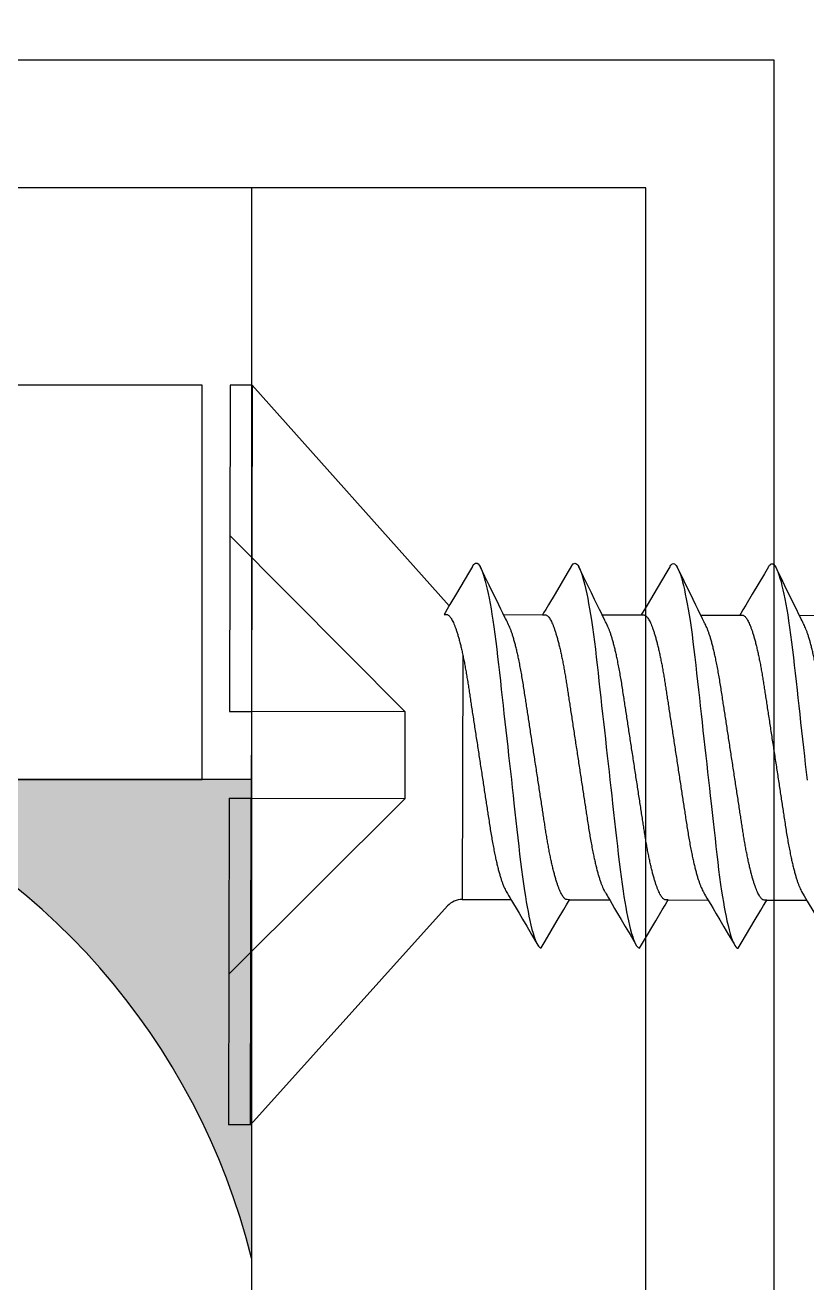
# Model space of a CAD drawing. Header units: millimetres. Extents: x -74375.7 to -74322.5, y 4275.7 to 4361.
# Drawn here: x -74343.33 to -74335.4, y 4287.9 to 4300.66 of the extents above; entities that cross this region are included whole.
import ezdxf

# ---------------------------------------------------------------- set-up
doc = ezdxf.new("R2010")
doc.units = ezdxf.units.MM
doc.layers.add('ART_VIDA', color=65, linetype='Continuous')
doc.layers.add('SAIT_KOMPOZE_LAYER', color=3, linetype='SAİT KOMPOZE')
doc.layers.add('KOMP-', color=64, linetype='Continuous', lineweight=25)
doc.layers.add('KOMPOZIT', color=117, linetype='Continuous', true_color=0x567b60)
doc.styles.get("Standard").update_dxf_attribs({"font": 'arial.ttf'})
doc.linetypes.add('SAİT KOMPOZE', pattern='A,1,-0.2,["|",Standard,S=0.2,R=0,X=-0.1,Y=-0.1],-0.2', length=1.399999999999999)

# ---------------------------------------------------------------- blocks, each defined once
blk = doc.blocks.new('*U6')
at = {"layer": 'ART_VIDA'}
for p, q in [((-1.137e-13, 3.75), (1.137e-13, 0.4400588060871656)), ((0.2228571428573787, 3.750000000000055), (1.137e-13, 3.750000000000055)), ((0.2228571428574924, 3.750000000000113), (0.2228571428577197, 0.4400588060872225)), ((2.226499222543451, 1.516234061189493), (0.2228571428573787, 3.750000000000055)), ((1.782857142857323, 0.4400588060871656), (1.137e-13, 2.222915948944375)), ((2.777936012111922, 1.428268832699075), (3.174222450042747, 1.428268832699075)), ((3.777936012111922, 1.428268832699075), (4.174222450042748, 1.428268832699075)), ((4.777936012111921, 1.428268832699075), (5.174222450042748, 1.428268832699075)), ((5.777936012111922, 1.428268832699075), (6.174222450042747, 1.428268832699075)), ((2.365237361205913, 1.01899225493281), (2.365237361205913, -1.461087535318141)), ((0, 0.4400588060871656), (0.2228571428574924, 0.4400588060872225)), ((0.2228571428573787, 0.4400588060871087), (0.2228571428574924, -0.440058806087052)), ((1.782857142857323, 0.4400588060871656), (0.2228571428577197, 0.4400588060871656)), ((1.782857142857323, -0.4400588060871656), (1.782857142857323, 0.4400588060871656)), ((2.274e-13, -0.4400588060871656), (2.274e-13, -3.749999999999943)), ((0, -0.4400588060871656), (0.2228571428574924, -0.440058806087052)), ((1.782857142857323, -0.4400588060871656), (1.137e-13, -2.222915948944319)), ((0.2228571428574924, -0.440058806087052), (1.782857142857323, -0.4400588060871656)), ((0.2228571428573787, -3.749999999999943), (0.2228571428577197, -0.440058806086995)), ((2.216355126645566, -1.527543234682241), (0.2228571428573787, -3.75)), ((2.365237361205913, -1.461087535318141), (2.859411065802191, -1.461087535318028)), ((3.454538218604283, -1.461087535318028), (3.859411065802191, -1.461087535318028)), ((4.454538218604284, -1.461087535318028), (4.859411065802191, -1.461087535318028)), ((5.454538218604284, -1.461087535318028), (5.859411065802191, -1.461087535318028)), ((0.2228571428573787, -3.75), (1.137e-13, -3.75))]:
    blk.add_line(p, q, dxfattribs=at)
at = {"layer": 'ART_VIDA', "flags": 128}
for points in [[(2.463021902897252, 1.917181295718306), (2.423078495985009, 1.849204531006478), (2.30028714286061, 1.64086024119109), (2.233921543736641, 1.528740331647155), (2.206048906740079, 1.481776217918138), (2.184656550111752, 1.445786850570981), (2.174222450042748, 1.428268832699075)], [(2.462997717824236, 1.916759156263026), (2.466233900451015, 1.922438251123196), (2.475036827280745, 1.934622031288938), (2.483610215781823, 1.943226640520435), (2.491936476809883, 1.948323314850823), (2.5, 1.950000000000101), (2.509216711441808, 1.9478165276401), (2.518772233769253, 1.941168710675582), (2.528643041502504, 1.929931446319983), (2.538801651603989, 1.914007774417143), (2.549218162529085, 1.893332834998431), (2.559667213370403, 1.868370761600829), (2.570298751580594, 1.838797804042825), (2.581076939278431, 1.804650569730426), (2.591963520076205, 1.765999964900287), (2.60174374371786, 1.727770180339574), (2.611551010668562, 1.686131070016243), (2.621356298840622, 1.641200371262698), (2.631131465603401, 1.593114839673319), (2.640847488869666, 1.542029259715035), (2.650477105466279, 1.488114575880841), (2.659992832355555, 1.431556023843369), (2.669369165278908, 1.372551261607725), (2.679859990337262, 1.302544929545774), (2.690103248193963, 1.229948486101647), (2.70006749825461, 1.155091727724823), (2.709725037617316, 1.078308738218709), (2.719050801751791, 0.9999345907759218), (2.728026541921052, 0.9212779177080959), (2.737300198216416, 0.8397865891908509), (2.746886501545873, 0.7555504197904952), (2.756760387379245, 0.6687852063172386), (2.76579724982389, 0.5893761576160728), (2.775020117466168, 0.5083333522700855), (2.784405464825794, 0.4258606869342998), (2.793929106829749, 0.3421752776046674), (2.803564879626719, 0.2575054533562593), (2.813285080314699, 0.1720889424632332), (2.823062885449188, 0.086170550081647), (2.832869272942843, 8.314487e-10), (2.842188441148095, -0.0818920097597698), (2.851483424280671, -0.1635675639478791), (2.860729157809828, -0.2448121085301977), (2.869901896391637, -0.3254148829635142), (2.878978334410361, -0.4051706576653375), (2.887935605978555, -0.4838815272830175), (2.898310562550705, -0.5750497432212001), (2.908457739708751, -0.6642132364751206), (2.918345916721591, -0.7511034428027302), (2.927947830416541, -0.8354765326956795), (2.937424421460491, -0.9187515653100604), (2.946587486012958, -0.9990701926189443), (2.95593039956293, -1.077629685666352), (2.96560662739091, -1.154593953287586), (2.975591104967064, -1.229625833579063), (2.985855689661093, -1.302388934162251), (2.996369160742233, -1.37255125994494), (3.005275863521432, -1.428679757412339), (3.014310087594481, -1.482608182765203), (3.023448967074158, -1.534166141171283), (3.032670075801888, -1.58319335155619), (3.041949228704878, -1.629540635992326), (3.051262240709775, -1.673072118342928), (3.062248420035188, -1.720597325764686), (3.073206896458941, -1.763870907291618), (3.084098094406953, -1.802752809365074), (3.094882878033899, -1.837136177935349), (3.104391129537019, -1.863973913673419), (3.113758228159667, -1.887138156692741), (3.122959549100642, -1.906621651471424), (3.131972666200908, -1.922438249460411), (3.140775153302001, -1.934622029626041), (3.149348541802963, -1.943226638857652), (3.157674802831023, -1.948323313188041), (3.165738545885459, -1.949999999999988), (3.165738545885459, -1.949999999999988)], [(3.463021902897252, 1.917181295718306), (3.423078495985008, 1.849204531006478), (3.30028714286061, 1.64086024119109), (3.233921543736641, 1.528740331647155), (3.206048906740078, 1.481776217918138), (3.184656550111752, 1.445786850570981), (3.174222450042747, 1.428268832699075)], [(3.462997717824236, 1.916759156263026), (3.466233900451015, 1.922438251123196), (3.475036827280745, 1.934622031288938), (3.483610215781823, 1.943226640520435), (3.491936476809883, 1.948323314850823), (3.5, 1.950000000000101), (3.509216711441808, 1.9478165276401), (3.518772233769253, 1.941168710675582), (3.528643041502504, 1.929931446319983), (3.538801651603988, 1.914007774417143), (3.549218162529086, 1.893332834998431), (3.559667213370403, 1.868370761600829), (3.570298751580593, 1.838797804042825), (3.581076939278431, 1.804650569730426), (3.591963520076205, 1.765999964900287), (3.60174374371786, 1.727770180339574), (3.611551010668563, 1.686131070016243), (3.621356298840622, 1.641200371262698), (3.631131465603401, 1.593114839673319), (3.640847488869666, 1.542029259715035), (3.650477105466278, 1.488114575880841), (3.659992832355555, 1.431556023843369), (3.669369165278907, 1.372551261607725), (3.679859990337263, 1.302544929545774), (3.690103248193963, 1.229948486101647), (3.700067498254611, 1.155091727724823), (3.709725037617316, 1.078308738218709), (3.719050801751791, 0.9999345907759218), (3.728026541921052, 0.9212779177080959), (3.737300198216416, 0.8397865891908509), (3.746886501545873, 0.7555504197904952), (3.756760387379245, 0.6687852063172386), (3.76579724982389, 0.5893761576160728), (3.775020117466168, 0.5083333522700855), (3.784405464825794, 0.4258606869342998), (3.793929106829749, 0.3421752776046674), (3.803564879626718, 0.2575054533562593), (3.813285080314699, 0.1720889424632332), (3.823062885449188, 0.086170550081647), (3.832869272942843, 8.314487e-10), (3.842188441148095, -0.0818920097597698), (3.851483424280671, -0.1635675639478791), (3.860729157809828, -0.2448121085301977), (3.869901896391637, -0.3254148829635142), (3.878978334410361, -0.4051706576653375), (3.887935605978555, -0.4838815272830175), (3.898310562550705, -0.5750497432212001), (3.908457739708751, -0.6642132364751206), (3.918345916721591, -0.7511034428027302), (3.927947830416541, -0.8354765326956795), (3.937424421460491, -0.9187515653100604), (3.946587486012958, -0.9990701926189443), (3.95593039956293, -1.077629685666352), (3.96560662739091, -1.154593953287586), (3.975591104967064, -1.229625833579063), (3.985855689661093, -1.302388934162251), (3.996369160742233, -1.37255125994494), (4.005275863521433, -1.428679757412339), (4.014310087594481, -1.482608182765203), (4.023448967074158, -1.534166141171283), (4.032670075801887, -1.58319335155619), (4.041949228704878, -1.629540635992326), (4.051262240709775, -1.673072118342928), (4.062248420035189, -1.720597325764686), (4.073206896458941, -1.763870907291618), (4.084098094406953, -1.802752809365074), (4.094882878033899, -1.837136177935349), (4.104391129537019, -1.863973913673419), (4.113758228159666, -1.887138156692741), (4.122959549100642, -1.906621651471424), (4.131972666200908, -1.922438249460411), (4.140775153302, -1.934622029626041), (4.149348541802963, -1.943226638857652), (4.157674802831023, -1.948323313188041), (4.165738545885459, -1.949999999999988), (4.165738545885459, -1.949999999999988)], [(4.463021902897253, 1.917181295718306), (4.423078495985008, 1.849204531006478), (4.300287142860611, 1.64086024119109), (4.233921543736641, 1.528740331647155), (4.206048906740078, 1.481776217918138), (4.184656550111752, 1.445786850570981), (4.174222450042748, 1.428268832699075)], [(4.462997717824237, 1.916759156263026), (4.466233900451014, 1.922438251123196), (4.475036827280746, 1.934622031288938), (4.483610215781823, 1.943226640520435), (4.491936476809882, 1.948323314850823), (4.5, 1.950000000000101), (4.509216711441808, 1.9478165276401), (4.518772233769253, 1.941168710675582), (4.528643041502505, 1.929931446319983), (4.538801651603988, 1.914007774417143), (4.549218162529085, 1.893332834998431), (4.559667213370403, 1.868370761600829), (4.570298751580593, 1.838797804042825), (4.581076939278431, 1.804650569730426), (4.591963520076205, 1.765999964900287), (4.601743743717861, 1.727770180339574), (4.611551010668563, 1.686131070016243), (4.621356298840622, 1.641200371262698), (4.631131465603401, 1.593114839673319), (4.640847488869667, 1.542029259715035), (4.650477105466277, 1.488114575880841), (4.659992832355555, 1.431556023843369), (4.669369165278908, 1.372551261607725), (4.679859990337262, 1.302544929545774), (4.690103248193962, 1.229948486101647), (4.700067498254611, 1.155091727724823), (4.709725037617316, 1.078308738218709), (4.719050801751791, 0.9999345907759218), (4.728026541921052, 0.9212779177080959), (4.737300198216416, 0.8397865891908509), (4.746886501545873, 0.7555504197904952), (4.756760387379245, 0.6687852063172386), (4.765797249823889, 0.5893761576160728), (4.775020117466168, 0.5083333522700855), (4.784405464825794, 0.4258606869342998), (4.793929106829749, 0.3421752776046674), (4.803564879626718, 0.2575054533562593), (4.813285080314699, 0.1720889424632332), (4.823062885449187, 0.086170550081647), (4.832869272942843, 8.314487e-10), (4.842188441148094, -0.0818920097597698), (4.851483424280671, -0.1635675639478791), (4.860729157809827, -0.2448121085301977), (4.869901896391637, -0.3254148829635142), (4.878978334410362, -0.4051706576653375), (4.887935605978554, -0.4838815272830175), (4.898310562550705, -0.5750497432212001), (4.90845773970875, -0.6642132364751206), (4.91834591672159, -0.7511034428027302), (4.927947830416541, -0.8354765326956795), (4.937424421460491, -0.9187515653100604), (4.946587486012957, -0.9990701926189443), (4.955930399562929, -1.077629685666352), (4.96560662739091, -1.154593953287586), (4.975591104967065, -1.229625833579063), (4.985855689661092, -1.302388934162251), (4.996369160742233, -1.37255125994494), (5.005275863521433, -1.428679757412339), (5.014310087594481, -1.482608182765203), (5.023448967074159, -1.534166141171283), (5.032670075801887, -1.58319335155619), (5.041949228704878, -1.629540635992326), (5.051262240709776, -1.673072118342928), (5.062248420035188, -1.720597325764686), (5.073206896458941, -1.763870907291618), (5.084098094406954, -1.802752809365074), (5.094882878033898, -1.837136177935349), (5.104391129537019, -1.863973913673419), (5.113758228159666, -1.887138156692741), (5.122959549100641, -1.906621651471424), (5.131972666200908, -1.922438249460411), (5.140775153302, -1.934622029626041), (5.149348541802963, -1.943226638857652), (5.157674802831023, -1.948323313188041), (5.165738545885459, -1.949999999999988), (5.165738545885459, -1.949999999999988)], [(5.463021902897253, 1.917181295718306), (5.423078495985008, 1.849204531006478), (5.300287142860611, 1.64086024119109), (5.233921543736641, 1.528740331647155), (5.206048906740078, 1.481776217918138), (5.184656550111752, 1.445786850570981), (5.174222450042748, 1.428268832699075)], [(5.462997717824237, 1.916759156263026), (5.466233900451014, 1.922438251123196), (5.475036827280745, 1.934622031288938), (5.483610215781823, 1.943226640520435), (5.491936476809883, 1.948323314850823), (5.5, 1.950000000000101), (5.509216711441808, 1.9478165276401), (5.518772233769253, 1.941168710675582), (5.528643041502504, 1.929931446319983), (5.538801651603988, 1.914007774417143), (5.549218162529085, 1.893332834998431), (5.559667213370403, 1.868370761600829), (5.570298751580593, 1.838797804042825), (5.581076939278432, 1.804650569730426), (5.591963520076204, 1.765999964900287), (5.601743743717861, 1.727770180339574), (5.611551010668564, 1.686131070016243), (5.621356298840622, 1.641200371262698), (5.631131465603402, 1.593114839673319), (5.640847488869668, 1.542029259715035), (5.650477105466278, 1.488114575880841), (5.659992832355554, 1.431556023843369), (5.669369165278906, 1.372551261607725), (5.679859990337262, 1.302544929545774), (5.690103248193962, 1.229948486101647), (5.700067498254611, 1.155091727724823), (5.709725037617317, 1.078308738218709), (5.719050801751791, 0.9999345907759218), (5.728026541921052, 0.9212779177080959), (5.737300198216416, 0.8397865891908509), (5.746886501545871, 0.7555504197904952), (5.756760387379245, 0.6687852063172386), (5.765797249823889, 0.5893761576160728), (5.775020117466168, 0.5083333522700855), (5.784405464825794, 0.4258606869342998), (5.79392910682975, 0.3421752776046674), (5.803564879626718, 0.2575054533562593), (5.813285080314699, 0.1720889424632332), (5.823062885449188, 0.086170550081647), (5.832869272942842, 8.314487e-10), (5.842188441148095, -0.0818920097597698), (5.851483424280673, -0.1635675639478791), (5.860729157809827, -0.2448121085301977)], [(3.165738545885459, -1.949999999999988), (3.205682172662021, -1.882023233625488), (3.328473745650626, -1.673678943809989), (3.394839344774708, -1.561559034265939), (3.422711542042633, -1.514594920537034), (3.444104338399482, -1.478605553189878), (3.454538218604283, -1.461087535318028)], [(4.165738545885459, -1.949999999999988), (4.205682172662021, -1.882023233625488), (4.328473745650626, -1.673678943809989), (4.394839344774708, -1.561559034265939), (4.422711542042633, -1.514594920537034), (4.444104338399483, -1.478605553189878), (4.454538218604284, -1.461087535318028)], [(5.165738545885459, -1.949999999999988), (5.205682172662021, -1.882023233625488), (5.328473745650625, -1.673678943809989), (5.394839344774708, -1.561559034265939), (5.422711542042633, -1.514594920537034), (5.444104338399482, -1.478605553189878), (5.454538218604284, -1.461087535318028)]]:
    blk.add_lwpolyline(points, dxfattribs=at)
at = {"layer": 'ART_VIDA'}
blk.add_arc((2.365237361205913, -1.66108753531813), 0.2, 90, 138.1085480358691, dxfattribs=at)
for points, knots in [([(3.454538218604283, -1.461087535318028), (3.426926274208766, -1.460779188614196), (3.420776985938799, -1.460158769453698), (3.411206516724631, -1.455104403188784), (3.401339506961903, -1.446922898727109), (3.391179538557252, -1.435245240569543), (3.380826207303924, -1.420195933146088), (3.370314093343266, -1.401801887302269), (3.359682584995424, -1.380141223352609), (3.348904328720549, -1.355130436369847), (3.337944379049303, -1.326628112801528), (3.326838003265833, -1.294635934183759), (3.315628471206081, -1.259183532344819), (3.30443208650331, -1.220618579556969), (3.293290899890848, -1.179097463379604), (3.282247292295778, -1.134798176210096), (3.271342330200468, -1.087917812424904), (3.260621798220198, -1.038704988152516), (3.250123523197771, -0.9873914204541163), (3.239880347628286, -0.9342180888043571), (3.229915438441593, -0.8793882966705266), (3.220256267950843, -0.8231470502188925), (3.210972289069673, -0.7659633210331549), (3.201973703778321, -0.7076310170365901), (3.192678103625667, -0.6479157051408606), (3.183096422987318, -0.5862141006618913), (3.173152498394301, -0.5222237776006864), (3.162877606167739, -0.4560875368759413), (3.152295345371384, -0.3879788749231352), (3.141509751102717, -0.3185615888688176), (3.130558468403022, -0.2480773094824258), (3.119481178599243, -0.1767809509558447), (3.108318420583713, -0.1049375077918171), (3.097121252648662, -0.0328711560567285), (3.085932666949473, 0.0391429840947808), (3.074793889501165, 0.110831025190123), (3.063740640388573, 0.1819756857459538), (3.052811386208758, 0.2523132182827226), (3.042111442126155, 0.3211826889026383), (3.031673029707462, 0.3883671333221059), (3.021525610453863, 0.4536754034415367), (3.011636859774852, 0.5173196667257117), (3.001437612281846, 0.5829743425301785), (2.990987589366568, 0.6501785653807133), (2.9803443786667, 0.7188891425187764), (2.969250101235957, 0.7855537059205631), (2.957752142040703, 0.8503916848141557), (2.945854193671721, 0.9130771722571465), (2.934209131639703, 0.9702896626535562), (2.922907749099522, 1.022172954412154), (2.91202754822916, 1.068959326007528), (2.901008474066884, 1.113176543997552), (2.889891846553381, 1.154629125966379), (2.87878674850549, 1.192910149202304), (2.867734090104136, 1.227931073456488), (2.856776316885202, 1.259619731630039), (2.845884411297673, 1.288121080211737), (2.835030498663172, 1.313389266122725), (2.825067950535298, 1.334078591419029), (2.818772057134082, 1.344787955489379), (2.538801651603989, 1.914007774417143)], [0, 0, 0, 0, 0.0163602606983639, 0.0329182024116513, 0.0496575376642021, 0.0665607257469624, 0.0836090138403994, 0.1004749814901844, 0.1174420913986057, 0.1344898214019359, 0.151597089127919, 0.1690924147343256, 0.1866040295610762, 0.2041085459313314, 0.2215826550484853, 0.2390033034860895, 0.2563478552169125, 0.2735943063275419, 0.2906841920726251, 0.3076351209769736, 0.3244279688188016, 0.3410447850280639, 0.3574689170459937, 0.3734921410382712, 0.3896899381770383, 0.406068340933344, 0.422611190185743, 0.4396430634512165, 0.4568085111039249, 0.4740869695268107, 0.4914569337366406, 0.5088961985575052, 0.5263819884533796, 0.5438911304592553, 0.561362088002811, 0.5788098536220725, 0.5962113866201822, 0.6135440915287825, 0.6307858488956845, 0.6476106185239896, 0.6643077039536758, 0.6808586320479061, 0.697245988794702, 0.7165183123103059, 0.7355971845265274, 0.7548937409065876, 0.7744426534365157, 0.7942160592179284, 0.8141839346380727, 0.8313926428495403, 0.8486990588228401, 0.8660813576999171, 0.8835170606492004, 0.9009832128656148, 0.9181447920601531, 0.9352914007159778, 0.9524011837044547, 0.9694525485412256, 0.9867696611748128, 1, 1, 1, 1]), ([(4.454538218604284, -1.461087535318028), (4.426926274208766, -1.460779188614196), (4.420776985938799, -1.460158769453698), (4.411206516724631, -1.455104403188784), (4.401339506961903, -1.446922898727109), (4.391179538557253, -1.435245240569543), (4.380826207303924, -1.420195933146088), (4.370314093343266, -1.401801887302269), (4.359682584995424, -1.380141223352609), (4.348904328720549, -1.355130436369847), (4.337944379049303, -1.326628112801528), (4.326838003265834, -1.294635934183759), (4.315628471206082, -1.259183532344819), (4.30443208650331, -1.220618579556969), (4.293290899890848, -1.179097463379604), (4.282247292295778, -1.134798176210096), (4.271342330200468, -1.087917812424904), (4.260621798220198, -1.038704988152516), (4.250123523197771, -0.9873914204541163), (4.239880347628285, -0.9342180888043571), (4.229915438441593, -0.8793882966705266), (4.220256267950843, -0.8231470502188925), (4.210972289069673, -0.7659633210331549), (4.201973703778321, -0.7076310170365901), (4.192678103625667, -0.6479157051408606), (4.183096422987318, -0.5862141006618913), (4.173152498394301, -0.5222237776006864), (4.162877606167739, -0.4560875368759413), (4.152295345371384, -0.3879788749231352), (4.141509751102717, -0.3185615888688176), (4.130558468403022, -0.2480773094824258), (4.119481178599243, -0.1767809509558447), (4.108318420583713, -0.1049375077918171), (4.097121252648662, -0.0328711560567285), (4.085932666949473, 0.0391429840947808), (4.074793889501164, 0.110831025190123), (4.063740640388573, 0.1819756857459538), (4.052811386208759, 0.2523132182827226), (4.042111442126156, 0.3211826889026383), (4.031673029707461, 0.3883671333221059), (4.021525610453863, 0.4536754034415367), (4.011636859774853, 0.5173196667257117), (4.001437612281846, 0.5829743425301785), (3.990987589366568, 0.6501785653807133), (3.9803443786667, 0.7188891425187764), (3.969250101235957, 0.7855537059205631), (3.957752142040703, 0.8503916848141557), (3.945854193671721, 0.9130771722571465), (3.934209131639703, 0.9702896626535562), (3.922907749099522, 1.022172954412154), (3.91202754822916, 1.068959326007528), (3.901008474066884, 1.113176543997552), (3.889891846553381, 1.154629125966379), (3.87878674850549, 1.192910149202304), (3.867734090104136, 1.227931073456488), (3.856776316885202, 1.259619731630039), (3.845884411297673, 1.288121080211737), (3.835030498663172, 1.313389266122725), (3.825067950535298, 1.334078591419029), (3.818772057134082, 1.344787955489379), (3.538801651603988, 1.914007774417143)], [0, 0, 0, 0, 0.0163602606983639, 0.0329182024116513, 0.0496575376642021, 0.0665607257469624, 0.0836090138403994, 0.1004749814901844, 0.1174420913986057, 0.1344898214019359, 0.151597089127919, 0.1690924147343256, 0.1866040295610762, 0.2041085459313314, 0.2215826550484853, 0.2390033034860895, 0.2563478552169125, 0.2735943063275419, 0.2906841920726251, 0.3076351209769736, 0.3244279688188016, 0.3410447850280639, 0.3574689170459937, 0.3734921410382712, 0.3896899381770383, 0.406068340933344, 0.422611190185743, 0.4396430634512165, 0.4568085111039249, 0.4740869695268107, 0.4914569337366406, 0.5088961985575052, 0.5263819884533796, 0.5438911304592553, 0.561362088002811, 0.5788098536220725, 0.5962113866201822, 0.6135440915287825, 0.6307858488956845, 0.6476106185239896, 0.6643077039536758, 0.6808586320479061, 0.697245988794702, 0.7165183123103059, 0.7355971845265274, 0.7548937409065876, 0.7744426534365157, 0.7942160592179284, 0.8141839346380727, 0.8313926428495403, 0.8486990588228401, 0.8660813576999171, 0.8835170606492004, 0.9009832128656148, 0.9181447920601531, 0.9352914007159778, 0.9524011837044547, 0.9694525485412256, 0.9867696611748128, 1, 1, 1, 1]), ([(5.454538218604284, -1.461087535318028), (5.426926274208765, -1.460779188614196), (5.420776985938799, -1.460158769453698), (5.411206516724631, -1.455104403188784), (5.401339506961903, -1.446922898727109), (5.391179538557253, -1.435245240569543), (5.380826207303924, -1.420195933146088), (5.370314093343266, -1.401801887302269), (5.359682584995424, -1.380141223352609), (5.348904328720549, -1.355130436369847), (5.337944379049303, -1.326628112801528), (5.326838003265834, -1.294635934183759), (5.315628471206082, -1.259183532344819), (5.304432086503311, -1.220618579556969), (5.293290899890847, -1.179097463379604), (5.282247292295778, -1.134798176210096), (5.271342330200467, -1.087917812424904), (5.260621798220199, -1.038704988152516), (5.250123523197771, -0.9873914204541163), (5.239880347628285, -0.9342180888043571), (5.229915438441593, -0.8793882966705266), (5.220256267950843, -0.8231470502188925), (5.210972289069673, -0.7659633210331549), (5.201973703778321, -0.7076310170365901), (5.192678103625667, -0.6479157051408606), (5.183096422987318, -0.5862141006618913), (5.1731524983943, -0.5222237776006864), (5.162877606167738, -0.4560875368759413), (5.152295345371384, -0.3879788749231352), (5.141509751102717, -0.3185615888688176), (5.130558468403023, -0.2480773094824258), (5.119481178599244, -0.1767809509558447), (5.108318420583713, -0.1049375077918171), (5.097121252648662, -0.0328711560567285), (5.085932666949473, 0.0391429840947808), (5.074793889501164, 0.110831025190123), (5.063740640388573, 0.1819756857459538), (5.052811386208759, 0.2523132182827226), (5.042111442126156, 0.3211826889026383), (5.031673029707461, 0.3883671333221059), (5.021525610453863, 0.4536754034415367), (5.011636859774853, 0.5173196667257117), (5.001437612281846, 0.5829743425301785), (4.990987589366568, 0.6501785653807133), (4.9803443786667, 0.7188891425187764), (4.969250101235957, 0.7855537059205631), (4.957752142040702, 0.8503916848141557), (4.945854193671721, 0.9130771722571465), (4.934209131639704, 0.9702896626535562), (4.922907749099521, 1.022172954412154), (4.91202754822916, 1.068959326007528), (4.901008474066883, 1.113176543997552), (4.889891846553381, 1.154629125966379), (4.87878674850549, 1.192910149202304), (4.867734090104136, 1.227931073456488), (4.856776316885201, 1.259619731630039), (4.845884411297673, 1.288121080211737), (4.835030498663171, 1.313389266122725), (4.825067950535298, 1.334078591419029), (4.818772057134083, 1.344787955489379), (4.538801651603988, 1.914007774417143)], [0, 0, 0, 0, 0.0163602606983639, 0.0329182024116513, 0.0496575376642021, 0.0665607257469624, 0.0836090138403994, 0.1004749814901844, 0.1174420913986057, 0.1344898214019359, 0.151597089127919, 0.1690924147343256, 0.1866040295610762, 0.2041085459313314, 0.2215826550484853, 0.2390033034860895, 0.2563478552169125, 0.2735943063275419, 0.2906841920726251, 0.3076351209769736, 0.3244279688188016, 0.3410447850280639, 0.3574689170459937, 0.3734921410382712, 0.3896899381770383, 0.406068340933344, 0.422611190185743, 0.4396430634512165, 0.4568085111039249, 0.4740869695268107, 0.4914569337366406, 0.5088961985575052, 0.5263819884533796, 0.5438911304592553, 0.561362088002811, 0.5788098536220725, 0.5962113866201822, 0.6135440915287825, 0.6307858488956845, 0.6476106185239896, 0.6643077039536758, 0.6808586320479061, 0.697245988794702, 0.7165183123103059, 0.7355971845265274, 0.7548937409065876, 0.7744426534365157, 0.7942160592179284, 0.8141839346380727, 0.8313926428495403, 0.8486990588228401, 0.8660813576999171, 0.8835170606492004, 0.9009832128656148, 0.9181447920601531, 0.9352914007159778, 0.9524011837044547, 0.9694525485412256, 0.9867696611748128, 1, 1, 1, 1]), ([(6.454538218604284, -1.461087535318028), (6.426926274208767, -1.460779188614196), (6.420776985938799, -1.460158769453698), (6.411206516724632, -1.455104403188784), (6.401339506961902, -1.446922898727109), (6.391179538557253, -1.435245240569543), (6.380826207303924, -1.420195933146088), (6.370314093343267, -1.401801887302269), (6.359682584995424, -1.380141223352609), (6.348904328720549, -1.355130436369847), (6.337944379049303, -1.326628112801528), (6.326838003265834, -1.294635934183759), (6.315628471206082, -1.259183532344819), (6.304432086503311, -1.220618579556969), (6.293290899890847, -1.179097463379604), (6.282247292295777, -1.134798176210096), (6.271342330200468, -1.087917812424904), (6.260621798220199, -1.038704988152516), (6.250123523197771, -0.9873914204541163), (6.239880347628285, -0.9342180888043571), (6.229915438441593, -0.8793882966705266), (6.220256267950843, -0.8231470502188925), (6.210972289069673, -0.7659633210331549), (6.201973703778321, -0.7076310170365901), (6.192678103625667, -0.6479157051408606), (6.183096422987317, -0.5862141006618913), (6.1731524983943, -0.5222237776006864), (6.162877606167738, -0.4560875368759413), (6.152295345371384, -0.3879788749231352), (6.141509751102717, -0.3185615888688176), (6.130558468403021, -0.2480773094824258), (6.119481178599244, -0.1767809509558447), (6.108318420583714, -0.1049375077918171), (6.097121252648662, -0.0328711560567285), (6.085932666949473, 0.0391429840947808), (6.074793889501164, 0.110831025190123), (6.063740640388572, 0.1819756857459538), (6.052811386208758, 0.2523132182827226), (6.042111442126156, 0.3211826889026383), (6.031673029707462, 0.3883671333221059), (6.021525610453862, 0.4536754034415367), (6.011636859774853, 0.5173196667257117), (6.001437612281848, 0.5829743425301785), (5.990987589366566, 0.6501785653807133), (5.9803443786667, 0.7188891425187764), (5.969250101235957, 0.7855537059205631), (5.957752142040702, 0.8503916848141557), (5.945854193671721, 0.9130771722571465), (5.934209131639703, 0.9702896626535562), (5.922907749099523, 1.022172954412154), (5.912027548229161, 1.068959326007528), (5.901008474066883, 1.113176543997552), (5.889891846553382, 1.154629125966379), (5.878786748505489, 1.192910149202304), (5.867734090104136, 1.227931073456488), (5.856776316885201, 1.259619731630039), (5.845884411297673, 1.288121080211737), (5.835030498663172, 1.313389266122725), (5.825067950535298, 1.334078591419029), (5.818772057134082, 1.344787955489379), (5.538801651603988, 1.914007774417143)], [0, 0, 0, 0, 0.0163602606983639, 0.0329182024116513, 0.0496575376642021, 0.0665607257469624, 0.0836090138403994, 0.1004749814901844, 0.1174420913986057, 0.1344898214019359, 0.151597089127919, 0.1690924147343256, 0.1866040295610762, 0.2041085459313314, 0.2215826550484853, 0.2390033034860895, 0.2563478552169125, 0.2735943063275419, 0.2906841920726251, 0.3076351209769736, 0.3244279688188016, 0.3410447850280639, 0.3574689170459937, 0.3734921410382712, 0.3896899381770383, 0.406068340933344, 0.422611190185743, 0.4396430634512165, 0.4568085111039249, 0.4740869695268107, 0.4914569337366406, 0.5088961985575052, 0.5263819884533796, 0.5438911304592553, 0.561362088002811, 0.5788098536220725, 0.5962113866201822, 0.6135440915287825, 0.6307858488956845, 0.6476106185239896, 0.6643077039536758, 0.6808586320479061, 0.697245988794702, 0.7165183123103059, 0.7355971845265274, 0.7548937409065876, 0.7744426534365157, 0.7942160592179284, 0.8141839346380727, 0.8313926428495403, 0.8486990588228401, 0.8660813576999171, 0.8835170606492004, 0.9009832128656148, 0.9181447920601531, 0.9352914007159778, 0.9524011837044547, 0.9694525485412256, 0.9867696611748128, 1, 1, 1, 1]), ([(2.174222450042748, 1.428268832699075), (2.201834392905993, 1.427960485957157), (2.207983678092886, 1.427340066719749), (2.217554170729954, 1.422285701039014), (2.22742109152034, 1.414104193082323), (2.237581404468982, 1.402426540957037), (2.24793474697708, 1.387377236215285), (2.258446470399121, 1.368983176535209), (2.269078226567899, 1.34732253234739), (2.279855865896705, 1.322311705782738), (2.290816759868106, 1.293809440397751), (2.301922559225772, 1.261817219631268), (2.313132155555193, 1.226364819851426), (2.32432886757101, 1.18779988891316), (2.335469977320825, 1.146278759985534), (2.34651357450889, 1.101979471161314), (2.357418654015873, 1.055099127311051), (2.368138724445656, 1.005886254463064), (2.378637433070025, 0.9545727330327622), (2.388880620771941, 0.9013994036739063), (2.398845060290796, 0.8465695576671237), (2.40850479467724, 0.790328384709369), (2.417788278746455, 0.7331445980464082), (2.426786993559516, 0.6748123177522416), (2.436082552313108, 0.6150970009276194), (2.445664267675056, 0.5533954010786603), (2.455608094856414, 0.4894050543736627), (2.465883361011605, 0.4232688555620713), (2.476465520177953, 0.3551601690959956), (2.487251148264022, 0.2857428878361929), (2.49820239969722, 0.21525860373157), (2.509279779295524, 0.143962270332338), (2.520442199737543, 0.0721187863755404), (2.531639331254837, 5.2428921947e-05), (2.542828397996571, -0.0719616367605909), (2.553966579275878, -0.143649780993087), (2.56502044791432, -0.2147943357922486), (2.575949106372718, -0.285131969194822), (2.586649526982228, -0.3540013685988015), (2.597087909280161, -0.4211858188059523), (2.607234989028484, -0.486494125772822), (2.617123827531941, -0.550138366745273), (2.627323050022936, -0.6157930460214516), (2.637773082782814, -0.6829972675650993), (2.648416282795324, -0.7517078459406435), (2.659510593117602, -0.81837240571042), (2.671008430763663, -0.8832104065472774), (2.682906845637603, -0.9458958420046316), (2.694551473698766, -1.003108380072148), (2.705852877692791, -1.054991668759895), (2.716733364024206, -1.101778018626134), (2.727752570544453, -1.145995219418465), (2.73886837059831, -1.187447867455317), (2.74997405714157, -1.22572883472577), (2.761026470362253, -1.260749789486054), (2.771984657101143, -1.292438423730402), (2.78287645230523, -1.320939783387359), (2.793730402862365, -1.346207972516879), (2.803693041645145, -1.36689754486673), (2.809989119795544, -1.377607109545863), (3.122959549100642, -1.906621651471424)], [0, 0, 0, 0, 0.0163602505814666, 0.0329181820557936, 0.0496575069572153, 0.0665606921873199, 0.0836089697385802, 0.1004749191246001, 0.1174420185410431, 0.1344897300077625, 0.1515970032494036, 0.1690923099561412, 0.1866039139542071, 0.2041084275888897, 0.2215825259005513, 0.2390031635657217, 0.256347704571167, 0.273594137151177, 0.2906840200907863, 0.3076349385131622, 0.3244277684672279, 0.3410445817504112, 0.357468696432056, 0.3734919105160273, 0.3896896976385372, 0.406068090266904, 0.4226109292896755, 0.439642799702618, 0.4568082367407016, 0.4740866844790796, 0.4914566379478175, 0.5088958919847368, 0.526381662995152, 0.543890794173872, 0.5613617490066865, 0.5788094957639368, 0.5962110260341742, 0.6135437122513505, 0.630785466850766, 0.6476102260751122, 0.6643072934950128, 0.6808582113546195, 0.6972455579679399, 0.7165178695660867, 0.7355967299844759, 0.7548932744320945, 0.7744421748735306, 0.7942155760356276, 0.8141834313552822, 0.8313921289253737, 0.8486985421471755, 0.866080830275533, 0.883516506318333, 0.9009826558228367, 0.9181442244051424, 0.9352908305397866, 0.95240060294806, 0.9694519572407516, 0.9867690591659288, 1, 1, 1, 1]), ([(3.174222450042747, 1.428268832699075), (3.201834392905993, 1.427960485957157), (3.207983678092886, 1.427340066719749), (3.217554170729953, 1.422285701039014), (3.227421091520341, 1.414104193082323), (3.237581404468982, 1.402426540957037), (3.24793474697708, 1.387377236215285), (3.258446470399121, 1.368983176535209), (3.269078226567899, 1.34732253234739), (3.279855865896705, 1.322311705782738), (3.290816759868106, 1.293809440397751), (3.301922559225772, 1.261817219631268), (3.313132155555194, 1.226364819851426), (3.32432886757101, 1.18779988891316), (3.335469977320825, 1.146278759985534), (3.34651357450889, 1.101979471161314), (3.357418654015873, 1.055099127311051), (3.368138724445656, 1.005886254463064), (3.378637433070025, 0.9545727330327622), (3.388880620771942, 0.9013994036739063), (3.398845060290796, 0.8465695576671237), (3.408504794677241, 0.790328384709369), (3.417788278746455, 0.7331445980464082), (3.426786993559517, 0.6748123177522416), (3.436082552313108, 0.6150970009276194), (3.445664267675055, 0.5533954010786603), (3.455608094856414, 0.4894050543736627), (3.465883361011606, 0.4232688555620713), (3.476465520177953, 0.3551601690959956), (3.487251148264022, 0.2857428878361929), (3.49820239969722, 0.21525860373157), (3.509279779295524, 0.143962270332338), (3.520442199737543, 0.0721187863755404), (3.531639331254837, 5.2428921947e-05), (3.542828397996571, -0.0719616367605909), (3.553966579275878, -0.143649780993087), (3.565020447914321, -0.2147943357922486), (3.575949106372718, -0.285131969194822), (3.586649526982228, -0.3540013685988015), (3.597087909280161, -0.4211858188059523), (3.607234989028483, -0.486494125772822), (3.617123827531941, -0.550138366745273), (3.627323050022936, -0.6157930460214516), (3.637773082782814, -0.6829972675650993), (3.648416282795323, -0.7517078459406435), (3.659510593117601, -0.81837240571042), (3.671008430763663, -0.8832104065472774), (3.682906845637602, -0.9458958420046316), (3.694551473698766, -1.003108380072148), (3.705852877692791, -1.054991668759895), (3.716733364024206, -1.101778018626134), (3.727752570544453, -1.145995219418465), (3.73886837059831, -1.187447867455317), (3.74997405714157, -1.22572883472577), (3.761026470362253, -1.260749789486054), (3.771984657101143, -1.292438423730402), (3.782876452305231, -1.320939783387359), (3.793730402862365, -1.346207972516879), (3.803693041645146, -1.36689754486673), (3.809989119795544, -1.377607109545863), (4.122959549100642, -1.906621651471424)], [0, 0, 0, 0, 0.0163602505814666, 0.0329181820557936, 0.0496575069572153, 0.0665606921873199, 0.0836089697385802, 0.1004749191246001, 0.1174420185410431, 0.1344897300077625, 0.1515970032494036, 0.1690923099561412, 0.1866039139542071, 0.2041084275888897, 0.2215825259005513, 0.2390031635657217, 0.256347704571167, 0.273594137151177, 0.2906840200907863, 0.3076349385131622, 0.3244277684672279, 0.3410445817504112, 0.357468696432056, 0.3734919105160273, 0.3896896976385372, 0.406068090266904, 0.4226109292896755, 0.439642799702618, 0.4568082367407016, 0.4740866844790796, 0.4914566379478175, 0.5088958919847368, 0.526381662995152, 0.543890794173872, 0.5613617490066865, 0.5788094957639368, 0.5962110260341742, 0.6135437122513505, 0.630785466850766, 0.6476102260751122, 0.6643072934950128, 0.6808582113546195, 0.6972455579679399, 0.7165178695660867, 0.7355967299844759, 0.7548932744320945, 0.7744421748735306, 0.7942155760356276, 0.8141834313552822, 0.8313921289253737, 0.8486985421471755, 0.866080830275533, 0.883516506318333, 0.9009826558228367, 0.9181442244051424, 0.9352908305397866, 0.95240060294806, 0.9694519572407516, 0.9867690591659288, 1, 1, 1, 1]), ([(4.174222450042748, 1.428268832699075), (4.201834392905993, 1.427960485957157), (4.207983678092887, 1.427340066719749), (4.217554170729953, 1.422285701039014), (4.227421091520341, 1.414104193082323), (4.237581404468983, 1.402426540957037), (4.24793474697708, 1.387377236215285), (4.25844647039912, 1.368983176535209), (4.269078226567899, 1.34732253234739), (4.279855865896705, 1.322311705782738), (4.290816759868106, 1.293809440397751), (4.301922559225771, 1.261817219631268), (4.313132155555194, 1.226364819851426), (4.32432886757101, 1.18779988891316), (4.335469977320825, 1.146278759985534), (4.34651357450889, 1.101979471161314), (4.357418654015873, 1.055099127311051), (4.368138724445656, 1.005886254463064), (4.378637433070024, 0.9545727330327622), (4.388880620771941, 0.9013994036739063), (4.398845060290796, 0.8465695576671237), (4.408504794677241, 0.790328384709369), (4.417788278746455, 0.7331445980464082), (4.426786993559516, 0.6748123177522416), (4.436082552313108, 0.6150970009276194), (4.445664267675056, 0.5533954010786603), (4.455608094856414, 0.4894050543736627), (4.465883361011606, 0.4232688555620713), (4.476465520177953, 0.3551601690959956), (4.487251148264021, 0.2857428878361929), (4.498202399697219, 0.21525860373157), (4.509279779295525, 0.143962270332338), (4.520442199737543, 0.0721187863755404), (4.531639331254837, 5.2428921947e-05), (4.542828397996572, -0.0719616367605909), (4.553966579275878, -0.143649780993087), (4.565020447914321, -0.2147943357922486), (4.575949106372717, -0.285131969194822), (4.586649526982228, -0.3540013685988015), (4.597087909280161, -0.4211858188059523), (4.607234989028484, -0.486494125772822), (4.617123827531941, -0.550138366745273), (4.627323050022936, -0.6157930460214516), (4.637773082782813, -0.6829972675650993), (4.648416282795324, -0.7517078459406435), (4.659510593117601, -0.81837240571042), (4.671008430763663, -0.8832104065472774), (4.682906845637603, -0.9458958420046316), (4.694551473698767, -1.003108380072148), (4.705852877692791, -1.054991668759895), (4.716733364024206, -1.101778018626134), (4.727752570544453, -1.145995219418465), (4.738868370598311, -1.187447867455317), (4.749974057141571, -1.22572883472577), (4.761026470362253, -1.260749789486054), (4.771984657101143, -1.292438423730402), (4.782876452305231, -1.320939783387359), (4.793730402862364, -1.346207972516879), (4.803693041645146, -1.36689754486673), (4.809989119795544, -1.377607109545863), (5.122959549100641, -1.906621651471424)], [0, 0, 0, 0, 0.0163602505814666, 0.0329181820557936, 0.0496575069572153, 0.0665606921873199, 0.0836089697385802, 0.1004749191246001, 0.1174420185410431, 0.1344897300077625, 0.1515970032494036, 0.1690923099561412, 0.1866039139542071, 0.2041084275888897, 0.2215825259005513, 0.2390031635657217, 0.256347704571167, 0.273594137151177, 0.2906840200907863, 0.3076349385131622, 0.3244277684672279, 0.3410445817504112, 0.357468696432056, 0.3734919105160273, 0.3896896976385372, 0.406068090266904, 0.4226109292896755, 0.439642799702618, 0.4568082367407016, 0.4740866844790796, 0.4914566379478175, 0.5088958919847368, 0.526381662995152, 0.543890794173872, 0.5613617490066865, 0.5788094957639368, 0.5962110260341742, 0.6135437122513505, 0.630785466850766, 0.6476102260751122, 0.6643072934950128, 0.6808582113546195, 0.6972455579679399, 0.7165178695660867, 0.7355967299844759, 0.7548932744320945, 0.7744421748735306, 0.7942155760356276, 0.8141834313552822, 0.8313921289253737, 0.8486985421471755, 0.866080830275533, 0.883516506318333, 0.9009826558228367, 0.9181442244051424, 0.9352908305397866, 0.95240060294806, 0.9694519572407516, 0.9867690591659288, 1, 1, 1, 1]), ([(5.174222450042748, 1.428268832699075), (5.201834392905993, 1.427960485957157), (5.207983678092887, 1.427340066719749), (5.217554170729954, 1.422285701039014), (5.227421091520341, 1.414104193082323), (5.237581404468983, 1.402426540957037), (5.24793474697708, 1.387377236215285), (5.25844647039912, 1.368983176535209), (5.269078226567898, 1.34732253234739), (5.279855865896705, 1.322311705782738), (5.290816759868106, 1.293809440397751), (5.301922559225771, 1.261817219631268), (5.313132155555193, 1.226364819851426), (5.324328867571011, 1.18779988891316), (5.335469977320825, 1.146278759985534), (5.34651357450889, 1.101979471161314), (5.357418654015873, 1.055099127311051), (5.368138724445657, 1.005886254463064), (5.378637433070025, 0.9545727330327622), (5.38888062077194, 0.9013994036739063), (5.398845060290795, 0.8465695576671237), (5.408504794677241, 0.790328384709369), (5.417788278746455, 0.7331445980464082), (5.426786993559516, 0.6748123177522416), (5.436082552313108, 0.6150970009276194), (5.445664267675056, 0.5533954010786603), (5.455608094856414, 0.4894050543736627), (5.465883361011606, 0.4232688555620713), (5.476465520177953, 0.3551601690959956), (5.487251148264022, 0.2857428878361929), (5.498202399697219, 0.21525860373157), (5.509279779295525, 0.143962270332338), (5.520442199737543, 0.0721187863755404), (5.531639331254836, 5.2428921947e-05), (5.542828397996572, -0.0719616367605909), (5.553966579275878, -0.143649780993087), (5.565020447914321, -0.2147943357922486), (5.575949106372717, -0.285131969194822), (5.586649526982228, -0.3540013685988015), (5.597087909280161, -0.4211858188059523), (5.607234989028484, -0.486494125772822), (5.617123827531941, -0.550138366745273), (5.627323050022937, -0.6157930460214516), (5.637773082782813, -0.6829972675650993), (5.648416282795324, -0.7517078459406435), (5.659510593117603, -0.81837240571042), (5.671008430763661, -0.8832104065472774), (5.682906845637602, -0.9458958420046316), (5.694551473698766, -1.003108380072148), (5.705852877692791, -1.054991668759895), (5.716733364024207, -1.101778018626134), (5.727752570544452, -1.145995219418465), (5.738868370598311, -1.187447867455317), (5.749974057141571, -1.22572883472577), (5.761026470362253, -1.260749789486054), (5.771984657101142, -1.292438423730402), (5.782876452305231, -1.320939783387359), (5.793730402862364, -1.346207972516879), (5.803693041645146, -1.36689754486673), (5.809989119795545, -1.377607109545863), (6.122959549100642, -1.906621651471424)], [0, 0, 0, 0, 0.0163602505814666, 0.0329181820557936, 0.0496575069572153, 0.0665606921873199, 0.0836089697385802, 0.1004749191246001, 0.1174420185410431, 0.1344897300077625, 0.1515970032494036, 0.1690923099561412, 0.1866039139542071, 0.2041084275888897, 0.2215825259005513, 0.2390031635657217, 0.256347704571167, 0.273594137151177, 0.2906840200907863, 0.3076349385131622, 0.3244277684672279, 0.3410445817504112, 0.357468696432056, 0.3734919105160273, 0.3896896976385372, 0.406068090266904, 0.4226109292896755, 0.439642799702618, 0.4568082367407016, 0.4740866844790796, 0.4914566379478175, 0.5088958919847368, 0.526381662995152, 0.543890794173872, 0.5613617490066865, 0.5788094957639368, 0.5962110260341742, 0.6135437122513505, 0.630785466850766, 0.6476102260751122, 0.6643072934950128, 0.6808582113546195, 0.6972455579679399, 0.7165178695660867, 0.7355967299844759, 0.7548932744320945, 0.7744421748735306, 0.7942155760356276, 0.8141834313552822, 0.8313921289253737, 0.8486985421471755, 0.866080830275533, 0.883516506318333, 0.9009826558228367, 0.9181442244051424, 0.9352908305397866, 0.95240060294806, 0.9694519572407516, 0.9867690591659288, 1, 1, 1, 1])]:
    blk.add_open_spline(points, degree=3, knots=knots, dxfattribs=at)
blk = doc.blocks.new('A$Ca1f0e8e2')
blk.add_wipeout([(19.900000000000013, 0), (-19.900000000000016, 3.552713678800501e-15), (-19.90000000000002, -30.1), (-19.900000000000023, -51.100000000000016), (-22.200000000046586, -51.10000000000001), (-22.200000000046586, -55.400000000000006), (22.200000000000003, -55.40000000000002), (22.20000000004656, -51.10000000000002), (19.89999999999999, -51.10000000000002)])
at = {"true_color": 0x636466}
h = blk.add_hatch(color=251, dxfattribs=at)
h.dxf.hatch_style = 1
edge = h.paths.add_edge_path()
edge.add_line((12.49999999999999, -42.95168968446668), (12.49999999999999, -38.1))
edge.add_line((12.49999999999999, -38.1), (8.226574213011183, -38.09999999999997))
edge.add_arc((5.708635525718937, -44.62571713177124), 6.994640756812017, 373.8470004380551, 428.9009628097925, ccw=False)
at = {"color": 244, "true_color": 0x991b1e}
blk.add_lwpolyline([(-2.199999999999993, -30.8), (17.80000000000001, -30.8), (17.8, -50.5), (16.49999999999999, -50.5), (16.49999999999999, -32.09999999999999), (-2.199999999999993, -32.09999999999999)], close=True, dxfattribs=at)
at = {"layer": 'KOMP-'}
for points in [[(16.49999999999999, -51.09999999999999), (16.49999999999999, -32.09999999999999), (12.49999999999999, -32.09999999999999), (12.49999999999999, -55.09999999999998)], [(12.49999999999999, -41.09999999999998), (12.49999999999999, -38.1), (9.499999999999991, -38.1)]]:
    blk.add_lwpolyline(points, dxfattribs=at)
blk.add_lwpolyline([(11.99999999999999, -34.1), (-12.00000000000001, -34.1), (-12.00000000000001, -38.1), (11.99999999999999, -38.1)], close=True, dxfattribs=at)
blk.add_arc((5.672092914557032, -44.64873459629838), 7.035643296829026, 13.95777682824308, 68.55892586671314, dxfattribs=at)
at = {"layer": 'ART_VIDA', "extrusion": (0, 0, -1), "xscale": -0.9999962019793134, "yscale": 0.9999962019793123, "zscale": -0.9999962019793134, "rotation": 0.1253524292290997}
blk.add_blockref('*U6', (-12.27618147512879, -37.8494892152998), dxfattribs=at)
blk = doc.blocks.new('kompoze baş')
at = {"layer": 'SAIT_KOMPOZE_LAYER', "ltscale": 1.626533716518443}
blk.add_blockref('A$Ca1f0e8e2', (0, -29.90000000037253, -0.1670391624793321), dxfattribs=at)

msp = doc.modelspace()

# ---------------------------------------------------------------- block references
at = {"layer": 'KOMPOZIT'}
msp.add_blockref('kompoze baş', (-74353.52963768411, 4361.007535524026, 0.1670391624793321), dxfattribs=at)

doc.saveas('drawing.dxf')
